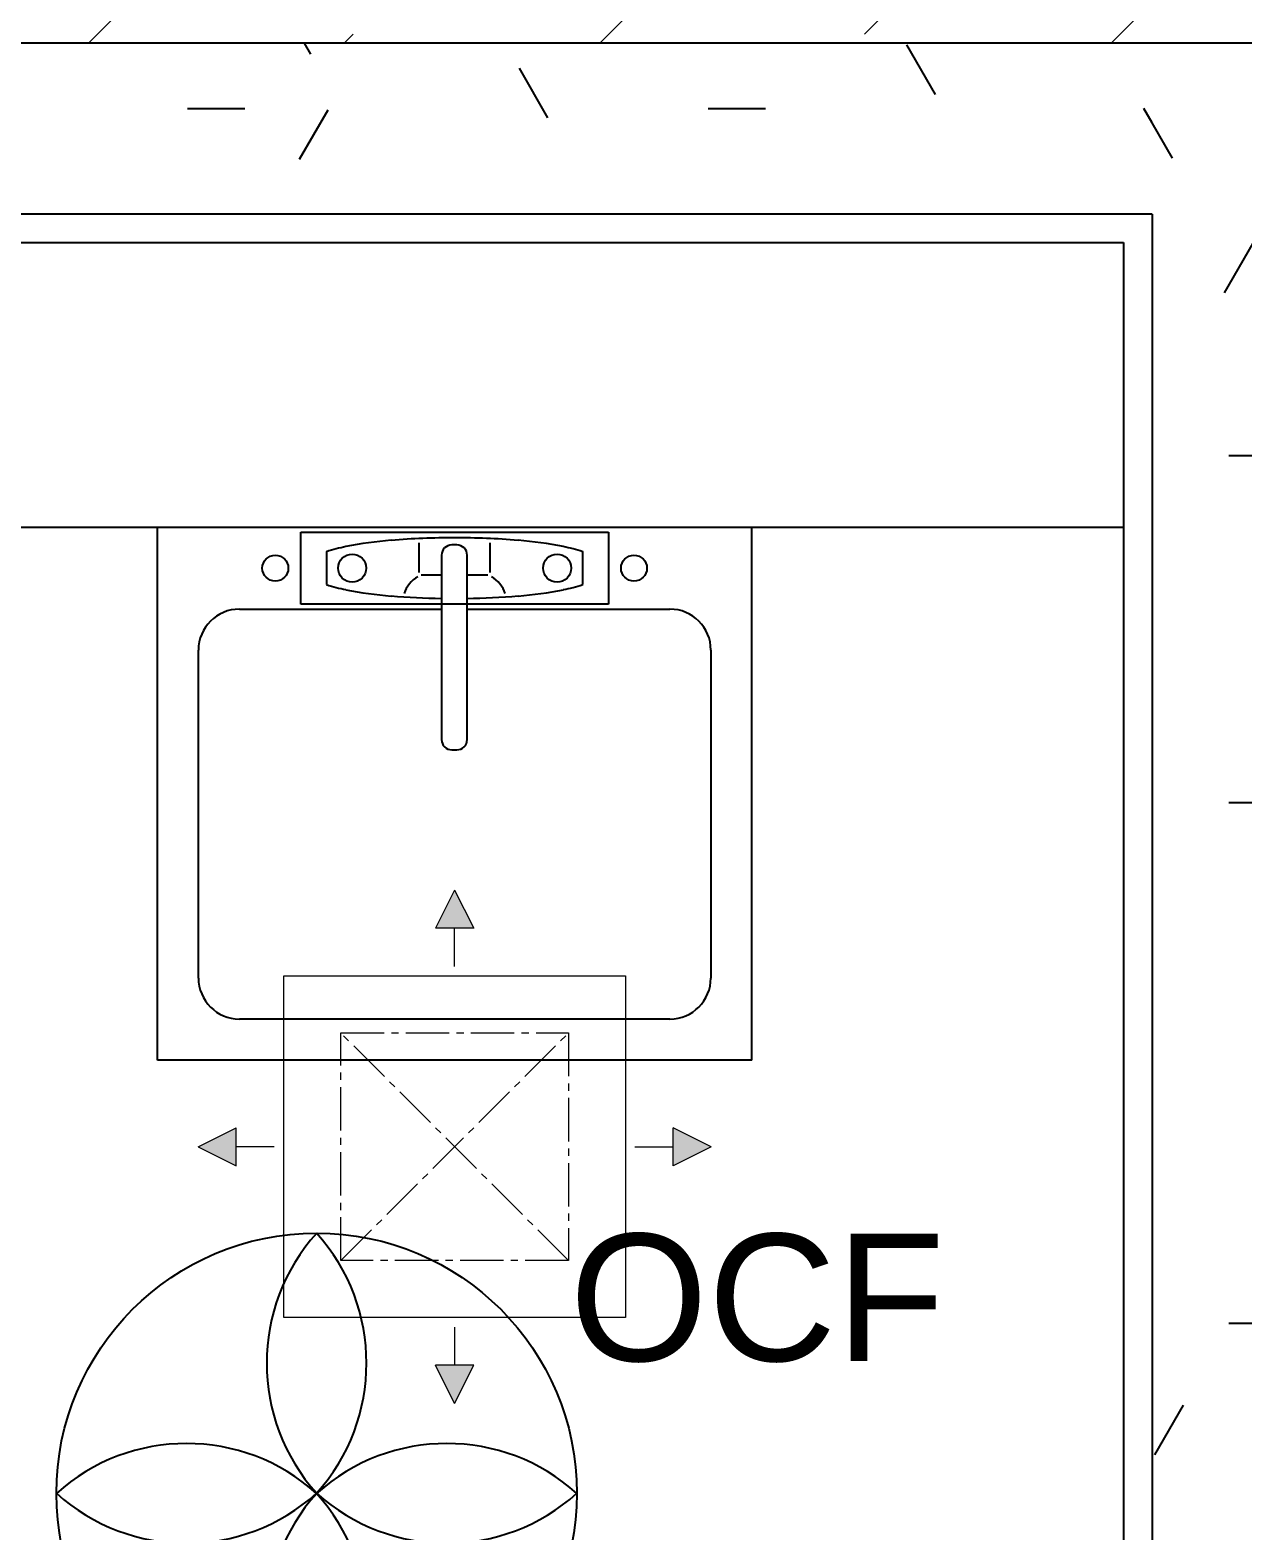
# Model space of a CAD drawing. Header units: millimetres. Extents: x -92759 to 184353, y -15225 to 86714.
# Drawn here: x -69768 to -68703, y 38985 to 40303 of the extents above; entities that cross this region are included whole.
import ezdxf

# ---------------------------------------------------------------- set-up
doc = ezdxf.new("R2010")
doc.units = ezdxf.units.MM
doc.linetypes.add('CENTER2', pattern=[28.575, 19.05, -3.175, 3.175, -3.175])
for name, color, linetype in [('0-1', 9, 'Continuous'), ('0-L21-Low Bay Light', 1, 'Continuous'), ('A-_DETA----_E-2', 9, 'Continuous'), ('A-_WALL----_E', 8, 'Continuous'), ('A-_WALL----_H-1', 9, 'Continuous'), ('A-_WALLPRTN_E', 8, 'Continuous'), ('A-PATT-CONC', 8, 'Continuous'), ('E-FAN----E', 1, 'Continuous'), ('HF', 7, 'Continuous'), ('M-ACMV_FCU', 5, 'Continuous')]:
    doc.layers.add(name, color=color, linetype=linetype)
doc.layers.add('A-_DETA----_E-6', color=7, linetype='Continuous', true_color=0x969696)
for name, color, linetype, lineweight in [('HFI 9MM FPB', 94, 'Continuous', 5), ('M-ACMV_FAD', 3, 'Continuous', 18), ('M-ACMV_FAG', 3, 'Continuous', 25)]:
    doc.layers.add(name, color=color, linetype=linetype, lineweight=lineweight)
doc.styles.add('Arial', font='arial.ttf')
pattern_1 = [(0, (-11870.95, 40538.29), (609.6, 152.4), [50.292, -406.908, 50.292, -406.908, -2438.4]), (0, (-11870.95, 40538.29), (609.6, 152.4), [-914.4, 50.292, -864.108, 50.292, -406.908, -1066.8]), (0, (-11870.95, 40538.29), (609.6, 152.4), [-2286, 50.292, -254.508, 50.292, -711.708]), (120, (-11642.35, 40614.49), (-436.7823, 451.7291), [50.292, -406.908, 50.292, -406.908, -2438.4]), (120, (-11642.35, 40614.49), (-436.7823, 451.7291), [-914.4, 50.292, -864.108, 50.292, -406.908, -1066.8]), (120, (-11642.35, 40614.49), (-436.7823, 451.7291), [-2286, 50.292, -254.508, 50.292, -711.708]), (240, (-11566.15, 40919.29), (-172.8177, -604.1291), [50.292, -406.908, 50.292, -406.908, -2438.4]), (240, (-11566.15, 40919.29), (-172.8177, -604.1291), [-914.4, 50.292, -864.108, 50.292, -406.908, -1066.8]), (240, (-11566.15, 40919.29), (-172.8177, -604.1291), [-2286, 50.292, -254.508, 50.292, -711.708])]

# ---------------------------------------------------------------- blocks, each defined once
blk = doc.blocks.new('A$Cb2bf8f38')
at = {"layer": 'A-_WALL----_H-1'}
h = blk.add_hatch(dxfattribs=at)
h.set_pattern_fill('FP_1', color=256, style=0, pattern_type=2)
h.set_pattern_definition(pattern_1)
h.paths.add_polyline_path([(-25850, 7600), (-25850, 7750), (-27900, 7750), (-27900, 7600), (-25875, 7600)])
h = blk.add_hatch(dxfattribs=at)
h.set_pattern_fill('FP_1', color=256, style=0, pattern_type=2)
h.set_pattern_definition(pattern_1)
h.paths.add_polyline_path([(-25850, 5150), (-25700, 5150), (-25700, 7750), (-25850, 7750), (-25850, 5300)])
at = {"layer": 'A-_DETA----_E-2'}
for p, q in [((-27875, 7575), (-25875, 7575)), ((-25875, 7575), (-25875, 7325)), ((-27875, 7325), (-25875, 7325)), ((-26723.5, 6857), (-26723.5, 7325)), ((-26723.5, 7325), (-26201.5, 7325)), ((-26597.5, 7320.5), (-26327.5, 7320.5)), ((-26597.5, 7257.5), (-26597.5, 7320.5)), ((-26327.5, 7320.5), (-26327.5, 7257.5)), ((-26201.5, 6857), (-26201.5, 7325)), ((-26575, 7303.5), (-26575, 7274.5)), ((-26493.7, 7285.3), (-26493.7, 7311.2)), ((-26460.5, 7309.4), (-26465, 7309.4)), ((-26431.3, 7285.3), (-26431.3, 7311.2)), ((-26350, 7274.5), (-26350, 7303.5)), ((-26474, 7300.4), (-26474, 7138.4)), ((-26451.5, 7138.4), (-26451.5, 7300.4)), ((-26474.3, 7282.9), (-26491.8, 7282.9)), ((-26433.3, 7282.9), (-26451.5, 7282.9)), ((-26651.5, 7253), (-26474, 7253)), ((-26327.5, 7257.5), (-26597.5, 7257.5)), ((-26451.5, 7253), (-26273.5, 7253)), ((-26687.5, 6929), (-26687.5, 7217)), ((-26237.5, 7217), (-26237.5, 6929)), ((-26465, 7129.4), (-26460.5, 7129.4)), ((-26273.5, 6893), (-26651.5, 6893)), ((-26201.5, 6857), (-26723.5, 6857))]:
    blk.add_line(p, q, dxfattribs=at)
for centre, radius in [((-26620, 7289), 11.4), ((-26552.5, 7289), 12.3), ((-26372.5, 7289), 12.3), ((-26305, 7289), 11.4)]:
    blk.add_circle(centre, radius, dxfattribs=at)
for centre, radius, start, end in [((-26529.3, 7163.3), 147.4, 101.1975, 108.0457), ((-26489.3, 6961.1), 353.6, 94.6876, 101.1975), ((-26462.5, 6634.2), 681.5, 90, 94.6876), ((-26465, 7300.4), 9, 90, 180), ((-26462.5, 6634.2), 681.5, 85.3124, 90), ((-26460.5, 7300.4), 9, 0, 90), ((-26435.7, 6961.1), 353.6, 78.8025, 85.3124), ((-26395.7, 7163.3), 147.4, 71.9543, 78.8025), ((-26482.5, 7258.8), 25.7, 118.4413, 161.9853), ((-26442.5, 7258.8), 25.7, 18.0147, 61.5587), ((-26529.3, 7414.7), 147.4, 251.9543, 258.8025), ((-26489.3, 7616.9), 353.6, 258.8025, 265.3124), ((-26462.5, 7943.8), 681.5, 265.3124, 269.0296), ((-26462.5, 7943.8), 681.5, 270.9213, 274.6876), ((-26435.7, 7616.9), 353.6, 274.6876, 281.1975), ((-26395.7, 7414.7), 147.4, 281.1975, 288.0457), ((-26651.5, 7217), 36, 90, 180), ((-26273.5, 7217), 36, 0, 90), ((-26465, 7138.4), 9, 180, 270), ((-26460.5, 7138.4), 9, 270, 0), ((-26651.5, 6929), 36, 180, 270), ((-26273.5, 6929), 36, 270, 0)]:
    blk.add_arc(centre, radius, start, end, dxfattribs=at)
at = {"layer": 'A-_DETA----_E-6'}
for p, q in [((-27875, 7575), (-25875, 7575)), ((-25875, 7575), (-25875, 7325)), ((-27875, 7325), (-25875, 7325)), ((-26723.5, 6857), (-26723.5, 7325)), ((-26723.5, 7325), (-26201.5, 7325)), ((-26597.5, 7320.5), (-26327.5, 7320.5)), ((-26597.5, 7257.5), (-26597.5, 7320.5)), ((-26327.5, 7320.5), (-26327.5, 7257.5)), ((-26201.5, 6857), (-26201.5, 7325)), ((-26575, 7303.5), (-26575, 7274.5)), ((-26493.7, 7285.3), (-26493.7, 7311.2)), ((-26460.5, 7309.4), (-26465, 7309.4)), ((-26431.3, 7285.3), (-26431.3, 7311.2)), ((-26350, 7274.5), (-26350, 7303.5)), ((-26474, 7300.4), (-26474, 7138.4)), ((-26451.5, 7138.4), (-26451.5, 7300.4)), ((-26474.3, 7282.9), (-26491.8, 7282.9)), ((-26433.3, 7282.9), (-26451.5, 7282.9)), ((-26651.5, 7253), (-26474, 7253)), ((-26327.5, 7257.5), (-26597.5, 7257.5)), ((-26451.5, 7253), (-26273.5, 7253)), ((-26687.5, 6929), (-26687.5, 7217)), ((-26237.5, 7217), (-26237.5, 6929)), ((-26465, 7129.4), (-26460.5, 7129.4)), ((-26273.5, 6893), (-26651.5, 6893)), ((-26201.5, 6857), (-26723.5, 6857))]:
    blk.add_line(p, q, dxfattribs=at)
for centre, radius in [((-26620, 7289), 11.4), ((-26552.5, 7289), 12.3), ((-26372.5, 7289), 12.3), ((-26305, 7289), 11.4)]:
    blk.add_circle(centre, radius, dxfattribs=at)
for centre, radius, start, end in [((-26529.3, 7163.3), 147.4, 101.1975, 108.0457), ((-26489.3, 6961.1), 353.6, 94.6876, 101.1975), ((-26462.5, 6634.2), 681.5, 90, 94.6876), ((-26465, 7300.4), 9, 90, 180), ((-26462.5, 6634.2), 681.5, 85.3124, 90), ((-26460.5, 7300.4), 9, 0, 90), ((-26435.7, 6961.1), 353.6, 78.8025, 85.3124), ((-26395.7, 7163.3), 147.4, 71.9543, 78.8025), ((-26482.5, 7258.8), 25.7, 118.4413, 161.9853), ((-26442.5, 7258.8), 25.7, 18.0147, 61.5587), ((-26529.3, 7414.7), 147.4, 251.9543, 258.8025), ((-26489.3, 7616.9), 353.6, 258.8025, 265.3124), ((-26462.5, 7943.8), 681.5, 265.3124, 269.0296), ((-26462.5, 7943.8), 681.5, 270.9213, 274.6876), ((-26435.7, 7616.9), 353.6, 274.6876, 281.1975), ((-26395.7, 7414.7), 147.4, 281.1975, 288.0457), ((-26651.5, 7217), 36, 90, 180), ((-26273.5, 7217), 36, 0, 90), ((-26465, 7138.4), 9, 180, 270), ((-26460.5, 7138.4), 9, 270, 0), ((-26651.5, 6929), 36, 180, 270), ((-26273.5, 6929), 36, 270, 0)]:
    blk.add_arc(centre, radius, start, end, dxfattribs=at)
at = {"layer": 'A-_WALL----_E'}
for q in [(-27900, 7600), (-25850, 5300)]:
    blk.add_line((-25850, 7600), q, dxfattribs=at)
at = {"layer": 'A-_WALLPRTN_E'}
for p, q in [((-25875, 7750), (-27900, 7750)), ((-24600, 7750), (-25875, 7750)), ((-27875, 7575), (-25875, 7575)), ((-25875, 7575), (-25875, 5325))]:
    blk.add_line(p, q, dxfattribs=at)
blk = doc.blocks.new('RCP_B8L1')
at = {"layer": 'HFI 9MM FPB'}
h = blk.add_hatch(dxfattribs=at)
h.set_pattern_fill('ANSI33', color=256, scale=50)
h.paths.add_polyline_path([(-16029.04966, 469111.70958), (-5559.05312, 469111.70958), (-5559.05312, 467211.70958), (-16029.04966, 467211.70958)])
h.paths.add_polyline_path([(-15594.04966, 468761.70958), (-5994.04966, 468761.70958), (-5994.04966, 467561.70958), (-15594.04966, 467561.70958)], flags=16)
at = {"layer": 'HF'}
blk.add_lwpolyline([(-16029.04966, 469111.70958), (-5559.05312, 469111.70958), (-5559.05312, 467211.70958), (-16029.04966, 467211.70958)], close=True, dxfattribs=at)
blk = doc.blocks.new('OCF FAN')
at = {"layer": 'E-FAN----E', "color": 7}
blk.add_circle((0, 0), 228.6, dxfattribs=at)
for centre, start, end in [((127.1, 114.3), 138.0283, 221.9717), ((-127.1, 114.3), 318.0283, 41.9717), ((-114.3, -127.1), 48.0283, 131.9717), ((114.3, -127.1), 48.0283, 131.9717), ((-114.3, 127.1), 228.0283, 311.9717), ((127.1, -114.3), 138.0283, 221.9717), ((-127.1, -114.3), 318.0283, 41.9717), ((114.3, 127.1), 228.0283, 311.9717)]:
    blk.add_arc(centre, 170.9, start, end, dxfattribs=at)
at = {"layer": 'E-FAN----E', "color": 7, "style": 'Arial'}
blk.add_text('OCF', height=111.73, dxfattribs=at).set_placement((222.2, 116.2))
blk = doc.blocks.new('EL_B8_L1_R4')
at = {"layer": '0-L21-Low Bay Light', "color": 7}
blk.add_blockref('OCF FAN', (-15790.8, -34082), dxfattribs=at)
blk = doc.blocks.new('A$C93d871f8')
at = {"layer": 'M-ACMV_FAG', "lineweight": 5}
h = blk.add_hatch(color=3, dxfattribs=at)
h.dxf.hatch_style = 1
h.paths.add_polyline_path([(-8.38, 95.94), (8.38, 95.94), (0, 112.69)])
h = blk.add_hatch(color=3, dxfattribs=at)
h.dxf.hatch_style = 1
h.paths.add_polyline_path([(-112.69, 0), (-95.94, -8.38), (-95.94, 8.38)])
h = blk.add_hatch(color=3, dxfattribs=at)
h.dxf.hatch_style = 1
h.paths.add_polyline_path([(95.94, 8.38), (95.94, -8.38), (112.69, 0)])
h = blk.add_hatch(color=3, dxfattribs=at)
h.dxf.hatch_style = 1
h.paths.add_polyline_path([(0, -112.69), (8.38, -95.94), (-8.38, -95.94)])
at = {"layer": 'M-ACMV_FAD', "color": 3, "lineweight": 5}
blk.add_lwpolyline([(-75, 75), (75, 75), (75, -75), (-75, -75)], close=True, dxfattribs=at)
at = {"layer": 'M-ACMV_FAG', "color": 3, "lineweight": 5}
for p, q in [((0, 112.69), (-8.38, 95.94)), ((0, 112.69), (8.38, 95.94)), ((8.38, 95.94), (-8.38, 95.94)), ((0, 79.19), (0, 95.94)), ((-112.69, 0), (-95.94, 8.38)), ((-95.94, -8.38), (-95.94, 8.38)), ((95.94, -8.38), (95.94, 8.38)), ((112.69, 0), (95.94, 8.38)), ((-112.69, 0), (-95.94, -8.38)), ((-79.19, 0), (-95.94, 0)), ((79.19, 0), (95.94, 0)), ((112.69, 0), (95.94, -8.38)), ((0, -79.19), (0, -95.94)), ((8.38, -95.94), (-8.38, -95.94)), ((0, -112.69), (-8.38, -95.94)), ((0, -112.69), (8.38, -95.94))]:
    blk.add_line(p, q, dxfattribs=at)
at = {"layer": 'M-ACMV_FAG', "color": 3, "linetype": 'CENTER2', "lineweight": 5}
for p, q in [((-50, -50), (50, 50)), ((50, -50), (-50, 50))]:
    blk.add_line(p, q, dxfattribs=at)
blk.add_lwpolyline([(-50, 50), (50, 50), (50, -50), (-50, -50)], close=True, dxfattribs=at)
blk = doc.blocks.new('ACMV_B8L1_R9')
at = {"layer": 'M-ACMV_FAG', "lineweight": 5, "xscale": 1.999995, "yscale": 1.999995, "zscale": 1.999995}
blk.add_blockref('A$C93d871f8', (220407.5, -70632.6), dxfattribs=at)

msp = doc.modelspace()

# ---------------------------------------------------------------- block references
at = {"layer": '0-1'}
msp.add_blockref('A$Cb2bf8f38', (-42933, 32541.2), dxfattribs=at)

# ---------------------------------------------------------------- next in the draw order: block references
at = {"color": 0}
msp.add_blockref('EL_B8_L1_R4', (-53725.9, 73099.6), dxfattribs=at)
at = {"layer": 'A-PATT-CONC', "color": 152, "true_color": 0x2776bb}
msp.add_blockref('RCP_B8L1', (-54804, -426920.5), dxfattribs=at)

# ---------------------------------------------------------------- next in the draw order: block references
at = {"layer": 'M-ACMV_FCU', "color": 5}
msp.add_blockref('ACMV_B8L1_R9', (-289803, 109954.6), dxfattribs=at)

doc.saveas('drawing.dxf')
